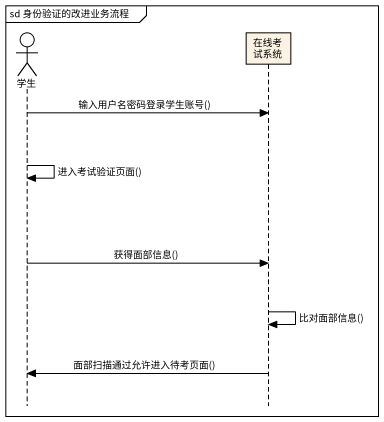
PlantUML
@startuml
mainframe sd 身份验证的改进业务流程
hide footbox
actor 学生
participant 在线考试系统

学生 -> 在线考试系统 : 输入用户名密码登录学生账号()
学生 -> 学生 : 进入考试验证页面()
学生 -> 在线考试系统 : 获得面部信息()
在线考试系统 -> 在线考试系统 : 比对面部信息()
在线考试系统 -> 学生 : 面部扫描通过允许进入待考页面()
@enduml
